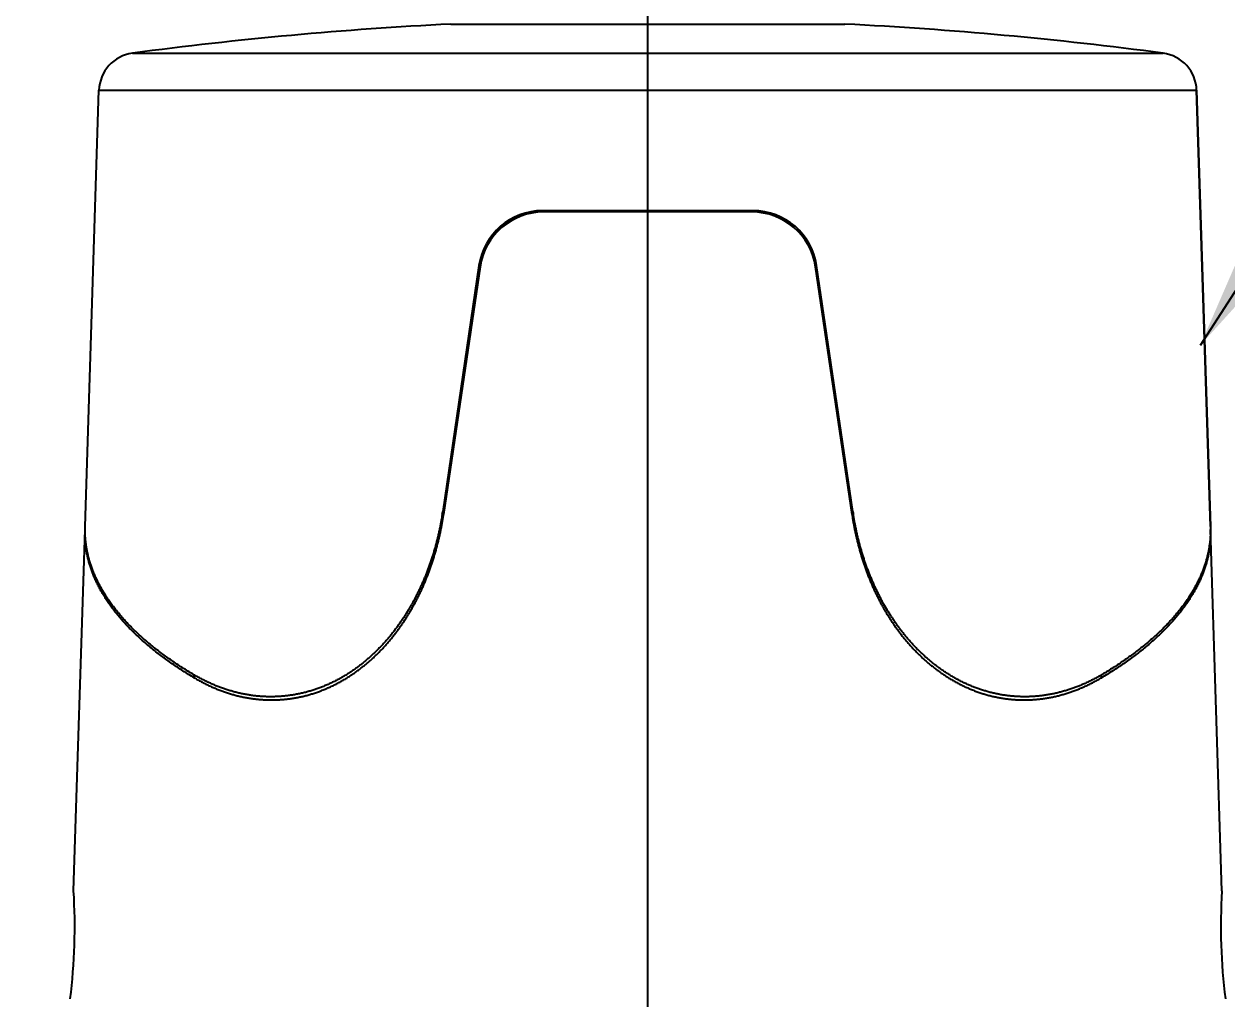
# Model space of a CAD drawing. Header units: millimetres. Extents: x 0 to 3800, y -67 to 2530.
# Drawn here: x 3358.3 to 3454.4, y 1006.8 to 1084.6 of the extents above; entities that cross this region are included whole.
import ezdxf
from ezdxf.lldxf.tags import DXFTag

# ---------------------------------------------------------------- set-up
doc = ezdxf.new("R2010")
doc.units = ezdxf.units.MM
for name, color, linetype in [('내부선 및 부속', 4, 'Continuous'), ('중심선', 1, 'DASHED'), ('치수선', 7, 'Continuous')]:
    doc.layers.add(name, color=color, linetype=linetype)
doc.styles.add('____', font='')
doc.styles.get('____').set_extended_font_data('굴림')
tags = doc.linetypes.add('DASHED', pattern=[25.72, 12.86, -12.86]).pattern_tags.tags
tags[6:7] = [DXFTag(74, 4), DXFTag(75, 0), DXFTag(340, '0'), DXFTag(46, 0.0), DXFTag(50, 0.0), DXFTag(44, 0.0), DXFTag(45, 0.0)]
tags[4:5] = [DXFTag(74, 4), DXFTag(75, 0), DXFTag(340, '0'), DXFTag(46, 0.0), DXFTag(50, 0.0), DXFTag(44, 0.0), DXFTag(45, 0.0)]
doc.dimstyles.new('MSADIM', dxfattribs={"dimtxt": 33, "dimasz": 17, "dimexe": 10, "dimexo": 7.5, "dimgap": 10, "dimtad": 0, "dimtih": 1, "dimtoh": 1, "dimdec": 0, "dimzin": 1, "dimdsep": 46, "dimtxsty": '____', "dimcen": 11.25, "dimadec": 0, "dimazin": 0, "dimtfac": 1, "dimtdec": 0, "dimtix": 1, "dimtmove": 0, "dimatfit": 3, "dimfxl": 1, "dimtolj": 1, "dimtzin": 1, "dimarcsym": 0})

# ---------------------------------------------------------------- blocks, each defined once
blk = doc.blocks.new('*D27')
at = {"layer": '치수선', "color": 0, "linetype": 'Continuous', "lineweight": -2, "transparency": 16777216}
for p, q in [((3288.126, 1014.999), (3288.126, 1154.925)), ((3408.126, 1112.521), (3408.126, 1154.925)), ((3305.126, 1144.925), (3313.382, 1144.925)), ((3391.126, 1144.925), (3385.246, 1144.925))]:
    blk.add_line(p, q, dxfattribs=at)
at = {"layer": '치수선', "color": 0, "linetype": 'Continuous', "transparency": 16777216}
for points in [[(3305.126, 1147.759), (3305.126, 1142.092), (3288.126, 1144.925)], [(3391.126, 1147.759), (3391.126, 1142.092), (3408.126, 1144.925)]]:
    blk.add_solid(points, dxfattribs=at)
at = {"layer": '치수선', "color": 0, "linetype": 'Continuous', "transparency": 16777216, "insert": (3349.314, 1144.925), "char_height": 25, "attachment_point": 5, "style": '____'}
blk.add_mtext('\\A1;120', dxfattribs=at)

msp = doc.modelspace()

# ---------------------------------------------------------------- linework, layer by layer
at = {"layer": '내부선 및 부속', "linetype": 'Continuous'}
for p, q in [((3392.41, 1084.625), (3423.843, 1084.625)), ((3366.99, 1082.297), (3449.262, 1082.297)), ((3363.216, 1044.502), (3364.318, 1079.342)), ((3364.318, 1079.342), (3451.934, 1079.342)), ((3451.934, 1079.342), (3453.037, 1044.502)), ((3453.037, 1044.502), (3451.934, 1079.342)), ((3416.526, 1069.727), (3399.726, 1069.727)), ((3416.438, 1069.624), (3399.815, 1069.624)), ((3394.648, 1065.343), (3391.756, 1045.72)), ((3394.737, 1065.24), (3391.824, 1045.481)), ((3424.428, 1045.481), (3421.516, 1065.24)), ((3424.496, 1045.72), (3421.604, 1065.343)), ((3362.295, 1015.421), (3363.208, 1044.278)), ((3453.957, 1015.421), (3453.044, 1044.278)), ((3371.924, 1032.436), (3371.956, 1032.657)), ((3444.296, 1032.655), (3444.329, 1032.436))]:
    msp.add_line(p, q, dxfattribs=at)
at = {"layer": '내부선 및 부속', "linetype": 'Continuous', "flags": 128}
for points in [[(3394.506, 1063.674), (3394.504, 1063.659), (3394.501, 1063.644), (3394.499, 1063.628), (3394.497, 1063.613), (3394.495, 1063.597), (3394.492, 1063.582), (3394.49, 1063.567), (3394.488, 1063.551), (3394.485, 1063.536), (3394.483, 1063.521), (3394.48, 1063.505), (3394.478, 1063.49), (3394.476, 1063.474), (3394.473, 1063.459), (3394.471, 1063.444), (3394.468, 1063.428), (3394.466, 1063.413), (3394.464, 1063.397), (3394.461, 1063.382), (3394.459, 1063.366), (3394.456, 1063.351), (3394.454, 1063.336), (3394.451, 1063.32), (3394.449, 1063.305), (3394.446, 1063.289), (3394.444, 1063.274), (3394.441, 1063.258), (3394.439, 1063.243), (3394.436, 1063.227), (3394.433, 1063.212), (3394.431, 1063.197), (3394.428, 1063.181), (3394.426, 1063.166), (3394.423, 1063.15), (3394.42, 1063.135), (3394.418, 1063.119), (3394.415, 1063.104), (3394.412, 1063.088), (3394.41, 1063.073), (3394.407, 1063.057), (3394.404, 1063.042), (3394.402, 1063.026), (3394.399, 1063.011), (3394.396, 1062.995), (3394.393, 1062.98), (3394.391, 1062.964), (3394.388, 1062.949), (3394.385, 1062.933), (3394.382, 1062.918), (3394.38, 1062.902), (3394.377, 1062.887), (3394.374, 1062.871), (3394.371, 1062.856), (3394.368, 1062.84), (3394.366, 1062.825), (3394.363, 1062.809), (3394.36, 1062.794), (3394.357, 1062.778), (3394.354, 1062.763), (3394.351, 1062.747), (3394.348, 1062.732), (3394.345, 1062.716), (3394.342, 1062.701), (3394.339, 1062.685), (3394.337, 1062.67), (3394.334, 1062.654), (3394.331, 1062.639), (3394.328, 1062.623), (3394.325, 1062.607), (3394.322, 1062.592), (3394.319, 1062.576), (3394.316, 1062.561), (3394.313, 1062.545), (3394.31, 1062.53), (3394.306, 1062.514), (3394.303, 1062.499), (3394.3, 1062.483), (3394.297, 1062.467), (3394.294, 1062.452), (3394.291, 1062.436), (3394.288, 1062.421), (3394.285, 1062.405), (3394.282, 1062.39), (3394.278, 1062.374), (3394.275, 1062.358), (3394.272, 1062.343), (3394.269, 1062.327), (3394.266, 1062.312), (3394.262, 1062.296), (3394.259, 1062.281), (3394.256, 1062.265), (3394.253, 1062.249), (3394.25, 1062.234), (3394.246, 1062.218), (3394.243, 1062.203)], [(3422.009, 1062.203), (3422.006, 1062.218), (3422.003, 1062.234), (3421.999, 1062.249), (3421.996, 1062.265), (3421.993, 1062.281), (3421.99, 1062.296), (3421.987, 1062.312), (3421.983, 1062.327), (3421.98, 1062.343), (3421.977, 1062.358), (3421.974, 1062.374), (3421.971, 1062.39), (3421.968, 1062.405), (3421.964, 1062.421), (3421.961, 1062.436), (3421.958, 1062.452), (3421.955, 1062.467), (3421.952, 1062.483), (3421.949, 1062.499), (3421.946, 1062.514), (3421.943, 1062.53), (3421.94, 1062.545), (3421.937, 1062.561), (3421.934, 1062.576), (3421.931, 1062.592), (3421.928, 1062.607), (3421.925, 1062.623), (3421.922, 1062.639), (3421.919, 1062.654), (3421.916, 1062.67), (3421.913, 1062.685), (3421.91, 1062.701), (3421.907, 1062.716), (3421.904, 1062.732), (3421.901, 1062.747), (3421.898, 1062.763), (3421.895, 1062.778), (3421.892, 1062.794), (3421.89, 1062.809), (3421.887, 1062.825), (3421.884, 1062.84), (3421.881, 1062.856), (3421.878, 1062.871), (3421.875, 1062.887), (3421.873, 1062.902), (3421.87, 1062.918), (3421.867, 1062.933), (3421.864, 1062.949), (3421.862, 1062.964), (3421.859, 1062.98), (3421.856, 1062.995), (3421.853, 1063.011), (3421.851, 1063.026), (3421.848, 1063.042), (3421.845, 1063.057), (3421.843, 1063.073), (3421.84, 1063.088), (3421.837, 1063.104), (3421.835, 1063.119), (3421.832, 1063.135), (3421.829, 1063.15), (3421.827, 1063.166), (3421.824, 1063.181), (3421.821, 1063.197), (3421.819, 1063.212), (3421.816, 1063.227), (3421.814, 1063.243), (3421.811, 1063.258), (3421.809, 1063.274), (3421.806, 1063.289), (3421.804, 1063.305), (3421.801, 1063.32), (3421.799, 1063.336), (3421.796, 1063.351), (3421.794, 1063.366), (3421.791, 1063.382), (3421.789, 1063.397), (3421.786, 1063.413), (3421.784, 1063.428), (3421.781, 1063.444), (3421.779, 1063.459), (3421.777, 1063.474), (3421.774, 1063.49), (3421.772, 1063.505), (3421.769, 1063.521), (3421.767, 1063.536), (3421.765, 1063.551), (3421.762, 1063.567), (3421.76, 1063.582), (3421.758, 1063.597), (3421.755, 1063.613), (3421.753, 1063.628), (3421.751, 1063.644), (3421.749, 1063.659), (3421.746, 1063.674)], [(3371.924, 1032.435), (3371.993, 1032.394), (3372.063, 1032.353), (3372.134, 1032.313), (3372.204, 1032.273), (3372.275, 1032.234), (3372.346, 1032.195), (3372.417, 1032.156), (3372.489, 1032.118), (3372.56, 1032.08), (3372.632, 1032.043), (3372.704, 1032.006), (3372.777, 1031.969), (3372.849, 1031.933), (3372.922, 1031.897), (3372.995, 1031.862), (3373.069, 1031.827), (3373.142, 1031.793), (3373.216, 1031.759), (3373.29, 1031.726), (3373.364, 1031.693), (3373.438, 1031.66), (3373.513, 1031.628), (3373.588, 1031.597), (3373.663, 1031.566), (3373.738, 1031.535), (3373.813, 1031.505), (3373.889, 1031.475), (3373.964, 1031.446), (3374.04, 1031.417), (3374.116, 1031.389), (3374.193, 1031.361), (3374.269, 1031.334), (3374.346, 1031.308), (3374.423, 1031.281), (3374.5, 1031.256), (3374.577, 1031.231), (3374.654, 1031.206), (3374.732, 1031.182), (3374.809, 1031.158), (3374.887, 1031.135), (3374.965, 1031.113), (3375.043, 1031.091), (3375.122, 1031.069), (3375.2, 1031.048), (3375.279, 1031.028), (3375.357, 1031.008), (3375.436, 1030.989), (3375.515, 1030.97), (3375.594, 1030.952), (3375.673, 1030.934), (3375.753, 1030.917), (3375.832, 1030.9), (3375.912, 1030.884), (3375.991, 1030.869), (3376.071, 1030.854), (3376.151, 1030.839), (3376.231, 1030.825), (3376.311, 1030.812), (3376.391, 1030.8), (3376.472, 1030.787), (3376.552, 1030.776), (3376.632, 1030.765), (3376.713, 1030.755), (3376.793, 1030.745), (3376.874, 1030.736), (3376.955, 1030.727), (3377.036, 1030.719), (3377.116, 1030.712), (3377.197, 1030.705), (3377.278, 1030.699), (3377.359, 1030.693), (3377.44, 1030.688), (3377.521, 1030.683), (3377.602, 1030.68), (3377.684, 1030.676), (3377.765, 1030.674), (3377.846, 1030.672), (3377.927, 1030.67), (3378.008, 1030.669), (3378.09, 1030.669), (3378.171, 1030.669), (3378.252, 1030.67), (3378.333, 1030.672), (3378.414, 1030.674), (3378.496, 1030.677), (3378.577, 1030.68), (3378.658, 1030.684), (3378.739, 1030.689), (3378.82, 1030.694), (3378.901, 1030.699), (3378.982, 1030.706), (3379.063, 1030.713), (3379.144, 1030.72), (3379.225, 1030.728), (3379.306, 1030.737), (3379.386, 1030.746), (3379.467, 1030.756), (3379.548, 1030.766), (3379.628, 1030.777), (3379.709, 1030.789), (3379.709, 1030.789), (3379.789, 1030.801), (3379.869, 1030.814), (3379.949, 1030.828), (3380.029, 1030.842), (3380.109, 1030.856), (3380.189, 1030.871), (3380.269, 1030.887), (3380.348, 1030.903), (3380.428, 1030.92), (3380.507, 1030.938), (3380.586, 1030.956), (3380.665, 1030.975), (3380.744, 1030.994), (3380.823, 1031.014), (3380.901, 1031.034), (3380.98, 1031.056), (3381.058, 1031.077), (3381.136, 1031.099), (3381.214, 1031.122), (3381.292, 1031.145), (3381.37, 1031.169), (3381.447, 1031.194), (3381.525, 1031.219), (3381.602, 1031.244), (3381.679, 1031.27), (3381.755, 1031.297), (3381.832, 1031.324), (3381.908, 1031.352), (3381.985, 1031.38), (3382.061, 1031.408), (3382.136, 1031.438), (3382.212, 1031.468), (3382.288, 1031.498), (3382.363, 1031.529), (3382.438, 1031.56), (3382.512, 1031.592), (3382.587, 1031.624), (3382.661, 1031.657), (3382.735, 1031.691), (3382.809, 1031.724), (3382.883, 1031.759), (3382.956, 1031.794), (3383.03, 1031.829), (3383.103, 1031.865), (3383.175, 1031.901), (3383.248, 1031.938), (3383.32, 1031.975), (3383.392, 1032.013), (3383.464, 1032.051), (3383.535, 1032.09), (3383.606, 1032.129), (3383.677, 1032.169), (3383.748, 1032.209), (3383.818, 1032.25), (3383.888, 1032.291), (3383.958, 1032.332), (3384.028, 1032.374), (3384.097, 1032.416), (3384.166, 1032.459), (3384.235, 1032.503), (3384.303, 1032.546), (3384.371, 1032.59), (3384.439, 1032.635), (3384.507, 1032.68), (3384.574, 1032.725), (3384.641, 1032.771), (3384.708, 1032.817), (3384.774, 1032.864), (3384.84, 1032.911), (3384.906, 1032.958), (3384.972, 1033.006), (3385.037, 1033.055), (3385.102, 1033.103), (3385.167, 1033.152), (3385.231, 1033.202), (3385.296, 1033.251), (3385.359, 1033.302), (3385.423, 1033.352), (3385.486, 1033.403), (3385.549, 1033.454), (3385.612, 1033.506), (3385.674, 1033.558), (3385.736, 1033.61), (3385.798, 1033.663), (3385.86, 1033.716), (3385.921, 1033.77), (3385.982, 1033.824), (3386.042, 1033.878), (3386.102, 1033.932), (3386.162, 1033.987), (3386.222, 1034.042), (3386.281, 1034.098), (3386.34, 1034.153), (3386.399, 1034.209), (3386.458, 1034.266), (3386.516, 1034.323), (3386.573, 1034.38), (3386.631, 1034.437), (3386.688, 1034.495), (3386.745, 1034.553), (3386.745, 1034.553), (3386.801, 1034.611), (3386.858, 1034.67), (3386.914, 1034.728), (3386.969, 1034.788), (3387.024, 1034.847), (3387.079, 1034.907), (3387.134, 1034.967), (3387.188, 1035.027), (3387.242, 1035.088), (3387.296, 1035.148), (3387.349, 1035.21), (3387.402, 1035.271), (3387.455, 1035.333), (3387.508, 1035.395), (3387.56, 1035.457), (3387.612, 1035.519), (3387.663, 1035.582), (3387.714, 1035.645), (3387.765, 1035.708), (3387.816, 1035.772), (3387.866, 1035.835), (3387.916, 1035.899), (3387.965, 1035.963), (3388.015, 1036.028), (3388.064, 1036.093), (3388.112, 1036.158), (3388.161, 1036.223), (3388.209, 1036.288), (3388.256, 1036.354), (3388.304, 1036.42), (3388.351, 1036.486), (3388.398, 1036.552), (3388.444, 1036.618), (3388.49, 1036.685), (3388.536, 1036.752), (3388.582, 1036.819), (3388.627, 1036.887), (3388.672, 1036.954), (3388.717, 1037.022), (3388.761, 1037.09), (3388.805, 1037.158), (3388.849, 1037.227), (3388.892, 1037.295), (3388.935, 1037.364), (3388.978, 1037.433), (3389.02, 1037.502), (3389.062, 1037.571), (3389.104, 1037.641), (3389.146, 1037.711), (3389.187, 1037.78), (3389.228, 1037.851), (3389.268, 1037.921), (3389.309, 1037.991), (3389.349, 1038.062), (3389.388, 1038.132), (3389.428, 1038.203), (3389.467, 1038.274), (3389.505, 1038.346), (3389.544, 1038.417), (3389.582, 1038.489), (3389.62, 1038.56), (3389.657, 1038.632), (3389.695, 1038.704), (3389.731, 1038.776), (3389.768, 1038.849), (3389.804, 1038.921), (3389.84, 1038.994), (3389.876, 1039.067), (3389.912, 1039.14), (3389.947, 1039.213), (3389.981, 1039.286), (3390.016, 1039.359), (3390.05, 1039.433), (3390.084, 1039.507), (3390.118, 1039.58), (3390.151, 1039.654), (3390.184, 1039.728), (3390.217, 1039.802), (3390.249, 1039.877), (3390.281, 1039.951), (3390.313, 1040.026), (3390.345, 1040.101), (3390.376, 1040.175), (3390.407, 1040.25), (3390.437, 1040.326), (3390.468, 1040.401), (3390.498, 1040.476), (3390.527, 1040.552), (3390.557, 1040.627), (3390.586, 1040.703), (3390.615, 1040.779), (3390.644, 1040.854), (3390.672, 1040.93), (3390.7, 1041.007), (3390.728, 1041.083), (3390.755, 1041.159), (3390.782, 1041.236), (3390.809, 1041.312), (3390.835, 1041.389), (3390.862, 1041.466), (3390.862, 1041.466), (3390.888, 1041.542), (3390.913, 1041.619), (3390.939, 1041.696), (3390.964, 1041.773), (3390.989, 1041.851), (3391.013, 1041.928), (3391.037, 1042.005), (3391.061, 1042.083), (3391.085, 1042.16), (3391.108, 1042.238), (3391.131, 1042.316), (3391.154, 1042.394), (3391.177, 1042.472), (3391.199, 1042.55), (3391.221, 1042.628), (3391.243, 1042.706), (3391.264, 1042.784), (3391.285, 1042.862), (3391.306, 1042.941), (3391.326, 1043.019), (3391.347, 1043.098), (3391.367, 1043.176), (3391.386, 1043.255), (3391.406, 1043.334), (3391.425, 1043.413), (3391.444, 1043.491), (3391.462, 1043.57), (3391.48, 1043.649), (3391.498, 1043.728), (3391.516, 1043.807), (3391.534, 1043.887), (3391.551, 1043.966), (3391.568, 1044.045), (3391.584, 1044.124), (3391.601, 1044.204), (3391.617, 1044.283), (3391.632, 1044.363), (3391.648, 1044.442), (3391.663, 1044.522), (3391.678, 1044.602), (3391.693, 1044.681), (3391.707, 1044.761), (3391.721, 1044.841), (3391.735, 1044.921), (3391.749, 1045), (3391.762, 1045.08), (3391.775, 1045.16), (3391.788, 1045.24), (3391.8, 1045.32), (3391.813, 1045.4), (3391.824, 1045.48), (3391.824, 1045.48)], [(3391.723, 1045.504), (3391.711, 1045.425), (3391.698, 1045.346), (3391.685, 1045.267), (3391.672, 1045.189), (3391.658, 1045.11), (3391.644, 1045.031), (3391.63, 1044.953), (3391.616, 1044.874), (3391.601, 1044.796), (3391.586, 1044.717), (3391.571, 1044.639), (3391.556, 1044.56), (3391.54, 1044.482), (3391.524, 1044.403), (3391.508, 1044.325), (3391.491, 1044.247), (3391.474, 1044.169), (3391.457, 1044.091), (3391.44, 1044.013), (3391.422, 1043.935), (3391.405, 1043.857), (3391.386, 1043.779), (3391.368, 1043.701), (3391.349, 1043.623), (3391.33, 1043.546), (3391.311, 1043.468), (3391.292, 1043.391), (3391.272, 1043.313), (3391.252, 1043.236), (3391.232, 1043.158), (3391.211, 1043.081), (3391.19, 1043.004), (3391.169, 1042.927), (3391.147, 1042.85), (3391.126, 1042.773), (3391.104, 1042.696), (3391.082, 1042.619), (3391.059, 1042.542), (3391.036, 1042.466), (3391.013, 1042.389), (3390.99, 1042.313), (3390.966, 1042.236), (3390.942, 1042.16), (3390.918, 1042.084), (3390.893, 1042.007), (3390.869, 1041.931), (3390.844, 1041.855), (3390.818, 1041.78), (3390.793, 1041.704), (3390.767, 1041.628), (3390.741, 1041.553), (3390.714, 1041.477), (3390.687, 1041.402), (3390.66, 1041.326), (3390.633, 1041.251), (3390.605, 1041.176), (3390.578, 1041.101), (3390.549, 1041.026), (3390.521, 1040.951), (3390.492, 1040.877), (3390.463, 1040.802), (3390.434, 1040.728), (3390.404, 1040.654), (3390.374, 1040.579), (3390.344, 1040.505), (3390.314, 1040.431), (3390.283, 1040.357), (3390.252, 1040.284), (3390.221, 1040.21), (3390.189, 1040.137), (3390.157, 1040.063), (3390.125, 1039.99), (3390.093, 1039.917), (3390.06, 1039.844), (3390.027, 1039.771), (3389.993, 1039.699), (3389.96, 1039.626), (3389.926, 1039.554), (3389.892, 1039.481), (3389.857, 1039.409), (3389.822, 1039.337), (3389.787, 1039.265), (3389.752, 1039.194), (3389.716, 1039.122), (3389.68, 1039.051), (3389.644, 1038.979), (3389.607, 1038.908), (3389.57, 1038.837), (3389.533, 1038.767), (3389.496, 1038.696), (3389.458, 1038.625), (3389.42, 1038.555), (3389.382, 1038.485), (3389.343, 1038.415), (3389.304, 1038.345), (3389.265, 1038.275), (3389.225, 1038.206), (3389.185, 1038.137), (3389.145, 1038.067), (3389.105, 1037.998), (3389.105, 1037.998), (3389.064, 1037.93), (3389.023, 1037.861), (3388.982, 1037.792), (3388.94, 1037.724), (3388.898, 1037.656), (3388.856, 1037.588), (3388.813, 1037.52), (3388.77, 1037.453), (3388.727, 1037.385), (3388.684, 1037.318), (3388.64, 1037.251), (3388.596, 1037.184), (3388.552, 1037.118), (3388.507, 1037.051), (3388.462, 1036.985), (3388.417, 1036.919), (3388.371, 1036.853), (3388.325, 1036.788), (3388.279, 1036.722), (3388.233, 1036.657), (3388.186, 1036.592), (3388.139, 1036.528), (3388.091, 1036.463), (3388.044, 1036.399), (3387.996, 1036.335), (3387.947, 1036.271), (3387.899, 1036.208), (3387.85, 1036.144), (3387.8, 1036.081), (3387.751, 1036.018), (3387.701, 1035.956), (3387.651, 1035.893), (3387.6, 1035.831), (3387.55, 1035.769), (3387.499, 1035.708), (3387.447, 1035.646), (3387.396, 1035.585), (3387.344, 1035.525), (3387.291, 1035.464), (3387.239, 1035.404), (3387.186, 1035.344), (3387.133, 1035.284), (3387.079, 1035.224), (3387.025, 1035.165), (3386.971, 1035.106), (3386.917, 1035.048), (3386.862, 1034.989), (3386.807, 1034.931), (3386.752, 1034.873), (3386.696, 1034.816), (3386.64, 1034.758), (3386.584, 1034.701), (3386.527, 1034.645), (3386.47, 1034.588), (3386.413, 1034.532), (3386.356, 1034.477), (3386.298, 1034.421), (3386.24, 1034.366), (3386.181, 1034.311), (3386.123, 1034.257), (3386.063, 1034.203), (3386.004, 1034.149), (3385.945, 1034.095), (3385.885, 1034.042), (3385.824, 1033.989), (3385.764, 1033.937), (3385.703, 1033.884), (3385.642, 1033.833), (3385.581, 1033.781), (3385.519, 1033.73), (3385.457, 1033.679), (3385.395, 1033.629), (3385.332, 1033.579), (3385.27, 1033.529), (3385.206, 1033.48), (3385.143, 1033.431), (3385.079, 1033.382), (3385.015, 1033.334), (3384.951, 1033.286), (3384.887, 1033.239), (3384.822, 1033.192), (3384.757, 1033.145), (3384.691, 1033.099), (3384.626, 1033.053), (3384.56, 1033.008), (3384.494, 1032.963), (3384.427, 1032.918), (3384.36, 1032.874), (3384.293, 1032.83), (3384.226, 1032.786), (3384.159, 1032.743), (3384.091, 1032.701), (3384.023, 1032.659), (3383.954, 1032.617), (3383.886, 1032.576), (3383.817, 1032.535), (3383.748, 1032.495), (3383.678, 1032.455), (3383.608, 1032.415), (3383.539, 1032.376), (3383.539, 1032.376), (3383.468, 1032.338), (3383.398, 1032.299), (3383.327, 1032.262), (3383.256, 1032.224), (3383.185, 1032.188), (3383.113, 1032.151), (3383.042, 1032.116), (3382.97, 1032.08), (3382.898, 1032.045), (3382.825, 1032.011), (3382.753, 1031.977), (3382.68, 1031.944), (3382.607, 1031.911), (3382.533, 1031.878), (3382.46, 1031.846), (3382.386, 1031.815), (3382.312, 1031.784), (3382.238, 1031.753), (3382.164, 1031.723), (3382.089, 1031.694), (3382.015, 1031.665), (3381.94, 1031.637), (3381.865, 1031.609), (3381.789, 1031.581), (3381.714, 1031.555), (3381.638, 1031.528), (3381.562, 1031.502), (3381.486, 1031.477), (3381.41, 1031.452), (3381.334, 1031.428), (3381.257, 1031.405), (3381.18, 1031.381), (3381.104, 1031.359), (3381.027, 1031.337), (3380.949, 1031.315), (3380.872, 1031.294), (3380.795, 1031.274), (3380.717, 1031.254), (3380.639, 1031.235), (3380.561, 1031.216), (3380.483, 1031.198), (3380.405, 1031.181), (3380.327, 1031.164), (3380.248, 1031.147), (3380.17, 1031.132), (3380.091, 1031.116), (3380.012, 1031.102), (3379.934, 1031.088), (3379.855, 1031.074), (3379.776, 1031.061), (3379.696, 1031.049), (3379.617, 1031.037), (3379.538, 1031.026), (3379.458, 1031.015), (3379.379, 1031.005), (3379.299, 1030.996), (3379.22, 1030.987), (3379.14, 1030.979), (3379.06, 1030.971), (3378.98, 1030.964), (3378.901, 1030.957), (3378.821, 1030.951), (3378.741, 1030.946), (3378.661, 1030.941), (3378.581, 1030.937), (3378.501, 1030.933), (3378.421, 1030.93), (3378.341, 1030.927), (3378.26, 1030.926), (3378.18, 1030.924), (3378.1, 1030.923), (3378.02, 1030.923), (3377.94, 1030.924), (3377.86, 1030.925), (3377.78, 1030.926), (3377.7, 1030.928), (3377.62, 1030.931), (3377.54, 1030.934), (3377.46, 1030.938), (3377.38, 1030.943), (3377.3, 1030.948), (3377.22, 1030.953), (3377.14, 1030.96), (3377.061, 1030.966), (3376.981, 1030.974), (3376.901, 1030.982), (3376.822, 1030.99), (3376.742, 1031), (3376.663, 1031.009), (3376.583, 1031.019), (3376.504, 1031.03), (3376.425, 1031.042), (3376.346, 1031.054), (3376.267, 1031.066), (3376.188, 1031.079), (3376.109, 1031.093), (3376.03, 1031.107), (3375.951, 1031.121), (3375.873, 1031.137), (3375.794, 1031.152), (3375.794, 1031.152), (3375.716, 1031.169), (3375.638, 1031.186), (3375.56, 1031.203), (3375.481, 1031.221), (3375.404, 1031.239), (3375.326, 1031.258), (3375.248, 1031.278), (3375.171, 1031.298), (3375.093, 1031.319), (3375.016, 1031.34), (3374.939, 1031.361), (3374.862, 1031.383), (3374.785, 1031.406), (3374.709, 1031.429), (3374.632, 1031.453), (3374.556, 1031.477), (3374.48, 1031.502), (3374.404, 1031.527), (3374.328, 1031.552), (3374.252, 1031.579), (3374.177, 1031.605), (3374.101, 1031.632), (3374.026, 1031.66), (3373.951, 1031.688), (3373.877, 1031.717), (3373.802, 1031.746), (3373.728, 1031.775), (3373.653, 1031.805), (3373.579, 1031.836), (3373.506, 1031.867), (3373.432, 1031.898), (3373.359, 1031.93), (3373.285, 1031.962), (3373.212, 1031.995), (3373.14, 1032.028), (3373.067, 1032.062), (3372.995, 1032.096), (3372.923, 1032.13), (3372.851, 1032.165), (3372.779, 1032.201), (3372.707, 1032.236), (3372.636, 1032.273), (3372.565, 1032.309), (3372.494, 1032.346), (3372.424, 1032.384), (3372.353, 1032.422), (3372.283, 1032.46), (3372.213, 1032.499), (3372.143, 1032.538), (3372.074, 1032.577), (3372.005, 1032.617), (3372.005, 1032.617)], [(3424.428, 1045.48), (3424.44, 1045.4), (3424.452, 1045.32), (3424.464, 1045.24), (3424.477, 1045.16), (3424.49, 1045.08), (3424.504, 1045), (3424.517, 1044.921), (3424.531, 1044.841), (3424.545, 1044.761), (3424.559, 1044.681), (3424.574, 1044.602), (3424.589, 1044.522), (3424.604, 1044.442), (3424.62, 1044.363), (3424.636, 1044.283), (3424.652, 1044.204), (3424.668, 1044.124), (3424.685, 1044.045), (3424.701, 1043.966), (3424.719, 1043.887), (3424.736, 1043.807), (3424.754, 1043.728), (3424.772, 1043.649), (3424.79, 1043.57), (3424.809, 1043.491), (3424.828, 1043.413), (3424.847, 1043.334), (3424.866, 1043.255), (3424.886, 1043.176), (3424.906, 1043.098), (3424.926, 1043.019), (3424.946, 1042.941), (3424.967, 1042.862), (3424.988, 1042.784), (3425.01, 1042.706), (3425.031, 1042.628), (3425.053, 1042.55), (3425.076, 1042.472), (3425.098, 1042.394), (3425.121, 1042.316), (3425.144, 1042.238), (3425.167, 1042.16), (3425.191, 1042.083), (3425.215, 1042.005), (3425.239, 1041.928), (3425.264, 1041.851), (3425.289, 1041.773), (3425.314, 1041.696), (3425.339, 1041.619), (3425.365, 1041.542), (3425.391, 1041.466), (3425.417, 1041.389), (3425.443, 1041.312), (3425.47, 1041.236), (3425.497, 1041.159), (3425.525, 1041.083), (3425.552, 1041.007), (3425.58, 1040.93), (3425.609, 1040.854), (3425.637, 1040.779), (3425.666, 1040.703), (3425.695, 1040.627), (3425.725, 1040.552), (3425.755, 1040.476), (3425.785, 1040.401), (3425.815, 1040.326), (3425.846, 1040.25), (3425.876, 1040.175), (3425.908, 1040.101), (3425.939, 1040.026), (3425.971, 1039.951), (3426.003, 1039.877), (3426.036, 1039.803), (3426.068, 1039.728), (3426.101, 1039.654), (3426.135, 1039.58), (3426.168, 1039.507), (3426.202, 1039.433), (3426.236, 1039.359), (3426.271, 1039.286), (3426.306, 1039.213), (3426.341, 1039.14), (3426.376, 1039.067), (3426.412, 1038.994), (3426.448, 1038.921), (3426.484, 1038.849), (3426.521, 1038.776), (3426.558, 1038.704), (3426.595, 1038.632), (3426.632, 1038.56), (3426.67, 1038.489), (3426.708, 1038.417), (3426.747, 1038.346), (3426.786, 1038.274), (3426.825, 1038.203), (3426.864, 1038.132), (3426.904, 1038.062), (3426.944, 1037.991), (3426.984, 1037.921), (3427.025, 1037.851), (3427.025, 1037.851), (3427.065, 1037.78), (3427.107, 1037.711), (3427.148, 1037.641), (3427.19, 1037.571), (3427.232, 1037.502), (3427.275, 1037.433), (3427.317, 1037.364), (3427.36, 1037.295), (3427.404, 1037.227), (3427.447, 1037.158), (3427.491, 1037.09), (3427.536, 1037.022), (3427.58, 1036.954), (3427.625, 1036.887), (3427.671, 1036.819), (3427.716, 1036.752), (3427.762, 1036.685), (3427.808, 1036.618), (3427.855, 1036.552), (3427.901, 1036.486), (3427.948, 1036.42), (3427.996, 1036.354), (3428.044, 1036.288), (3428.092, 1036.223), (3428.14, 1036.158), (3428.189, 1036.093), (3428.238, 1036.028), (3428.287, 1035.963), (3428.337, 1035.899), (3428.386, 1035.835), (3428.437, 1035.772), (3428.487, 1035.708), (3428.538, 1035.645), (3428.589, 1035.582), (3428.641, 1035.519), (3428.693, 1035.457), (3428.745, 1035.395), (3428.797, 1035.333), (3428.85, 1035.271), (3428.903, 1035.21), (3428.956, 1035.148), (3429.01, 1035.088), (3429.064, 1035.027), (3429.118, 1034.967), (3429.173, 1034.907), (3429.228, 1034.847), (3429.283, 1034.788), (3429.339, 1034.728), (3429.395, 1034.67), (3429.451, 1034.611), (3429.507, 1034.553), (3429.564, 1034.495), (3429.621, 1034.437), (3429.679, 1034.38), (3429.737, 1034.323), (3429.795, 1034.266), (3429.853, 1034.209), (3429.912, 1034.153), (3429.971, 1034.098), (3430.03, 1034.042), (3430.09, 1033.987), (3430.15, 1033.932), (3430.21, 1033.878), (3430.271, 1033.824), (3430.332, 1033.77), (3430.393, 1033.716), (3430.454, 1033.663), (3430.516, 1033.61), (3430.578, 1033.558), (3430.64, 1033.506), (3430.703, 1033.454), (3430.766, 1033.403), (3430.829, 1033.352), (3430.893, 1033.302), (3430.957, 1033.251), (3431.021, 1033.202), (3431.085, 1033.152), (3431.15, 1033.103), (3431.215, 1033.055), (3431.28, 1033.006), (3431.346, 1032.958), (3431.412, 1032.911), (3431.478, 1032.864), (3431.545, 1032.817), (3431.611, 1032.771), (3431.678, 1032.725), (3431.746, 1032.68), (3431.813, 1032.635), (3431.881, 1032.59), (3431.949, 1032.546), (3432.018, 1032.503), (3432.087, 1032.459), (3432.156, 1032.417), (3432.225, 1032.374), (3432.294, 1032.332), (3432.364, 1032.291), (3432.434, 1032.25), (3432.505, 1032.209), (3432.575, 1032.169), (3432.646, 1032.129), (3432.646, 1032.129), (3432.717, 1032.09), (3432.789, 1032.051), (3432.86, 1032.013), (3432.932, 1031.975), (3433.005, 1031.938), (3433.077, 1031.901), (3433.15, 1031.865), (3433.223, 1031.829), (3433.296, 1031.794), (3433.369, 1031.759), (3433.443, 1031.724), (3433.517, 1031.691), (3433.591, 1031.657), (3433.665, 1031.624), (3433.74, 1031.592), (3433.815, 1031.56), (3433.89, 1031.529), (3433.965, 1031.498), (3434.04, 1031.468), (3434.116, 1031.438), (3434.192, 1031.408), (3434.268, 1031.38), (3434.344, 1031.352), (3434.42, 1031.324), (3434.497, 1031.297), (3434.574, 1031.27), (3434.651, 1031.244), (3434.728, 1031.219), (3434.805, 1031.194), (3434.882, 1031.169), (3434.96, 1031.145), (3435.038, 1031.122), (3435.116, 1031.099), (3435.194, 1031.077), (3435.272, 1031.056), (3435.351, 1031.034), (3435.429, 1031.014), (3435.508, 1030.994), (3435.587, 1030.975), (3435.666, 1030.956), (3435.745, 1030.938), (3435.825, 1030.92), (3435.904, 1030.903), (3435.984, 1030.887), (3436.063, 1030.871), (3436.143, 1030.856), (3436.223, 1030.842), (3436.303, 1030.828), (3436.383, 1030.814), (3436.463, 1030.801), (3436.544, 1030.789), (3436.624, 1030.777), (3436.705, 1030.766), (3436.785, 1030.756), (3436.866, 1030.746), (3436.947, 1030.737), (3437.027, 1030.728), (3437.108, 1030.72), (3437.189, 1030.713), (3437.27, 1030.706), (3437.351, 1030.699), (3437.432, 1030.694), (3437.513, 1030.689), (3437.594, 1030.684), (3437.675, 1030.68), (3437.757, 1030.677), (3437.838, 1030.674), (3437.919, 1030.672), (3438, 1030.67), (3438.082, 1030.669), (3438.163, 1030.669), (3438.244, 1030.669), (3438.325, 1030.67), (3438.406, 1030.672), (3438.488, 1030.674), (3438.569, 1030.676), (3438.65, 1030.68), (3438.731, 1030.683), (3438.812, 1030.688), (3438.893, 1030.693), (3438.974, 1030.699), (3439.055, 1030.705), (3439.136, 1030.712), (3439.217, 1030.719), (3439.297, 1030.727), (3439.378, 1030.736), (3439.459, 1030.745), (3439.539, 1030.755), (3439.62, 1030.765), (3439.7, 1030.776), (3439.781, 1030.788), (3439.861, 1030.8), (3439.941, 1030.812), (3440.021, 1030.826), (3440.101, 1030.839), (3440.181, 1030.854), (3440.261, 1030.869), (3440.34, 1030.884), (3440.42, 1030.9), (3440.499, 1030.917), (3440.499, 1030.917), (3440.579, 1030.934), (3440.658, 1030.952), (3440.737, 1030.97), (3440.816, 1030.989), (3440.895, 1031.008), (3440.974, 1031.028), (3441.052, 1031.048), (3441.131, 1031.069), (3441.209, 1031.091), (3441.287, 1031.113), (3441.365, 1031.135), (3441.443, 1031.158), (3441.521, 1031.182), (3441.598, 1031.206), (3441.675, 1031.231), (3441.753, 1031.256), (3441.83, 1031.281), (3441.906, 1031.308), (3441.983, 1031.334), (3442.06, 1031.362), (3442.136, 1031.389), (3442.212, 1031.417), (3442.288, 1031.446), (3442.364, 1031.475), (3442.439, 1031.505), (3442.514, 1031.535), (3442.59, 1031.566), (3442.665, 1031.597), (3442.739, 1031.628), (3442.814, 1031.66), (3442.888, 1031.693), (3442.962, 1031.726), (3443.036, 1031.759), (3443.11, 1031.793), (3443.183, 1031.827), (3443.257, 1031.862), (3443.33, 1031.897), (3443.403, 1031.933), (3443.475, 1031.969), (3443.548, 1032.006), (3443.62, 1032.043), (3443.692, 1032.08), (3443.764, 1032.118), (3443.835, 1032.156), (3443.906, 1032.195), (3443.977, 1032.234), (3444.048, 1032.273), (3444.119, 1032.313), (3444.189, 1032.353), (3444.259, 1032.394), (3444.329, 1032.435), (3444.329, 1032.435)], [(3444.243, 1032.614), (3444.174, 1032.574), (3444.104, 1032.535), (3444.034, 1032.496), (3443.965, 1032.457), (3443.894, 1032.419), (3443.824, 1032.381), (3443.753, 1032.344), (3443.683, 1032.307), (3443.612, 1032.27), (3443.54, 1032.234), (3443.469, 1032.198), (3443.397, 1032.163), (3443.325, 1032.128), (3443.253, 1032.094), (3443.181, 1032.06), (3443.108, 1032.026), (3443.035, 1031.993), (3442.962, 1031.96), (3442.889, 1031.928), (3442.816, 1031.896), (3442.742, 1031.865), (3442.668, 1031.834), (3442.594, 1031.804), (3442.52, 1031.774), (3442.446, 1031.744), (3442.371, 1031.715), (3442.296, 1031.686), (3442.222, 1031.658), (3442.146, 1031.631), (3442.071, 1031.604), (3441.996, 1031.577), (3441.92, 1031.551), (3441.844, 1031.525), (3441.768, 1031.5), (3441.692, 1031.476), (3441.616, 1031.451), (3441.539, 1031.428), (3441.463, 1031.405), (3441.386, 1031.382), (3441.309, 1031.36), (3441.232, 1031.338), (3441.155, 1031.317), (3441.077, 1031.297), (3441, 1031.277), (3440.922, 1031.257), (3440.845, 1031.238), (3440.767, 1031.22), (3440.689, 1031.202), (3440.611, 1031.185), (3440.532, 1031.168), (3440.454, 1031.152), (3440.375, 1031.136), (3440.297, 1031.121), (3440.218, 1031.106), (3440.139, 1031.092), (3440.061, 1031.078), (3439.982, 1031.065), (3439.903, 1031.053), (3439.824, 1031.041), (3439.744, 1031.03), (3439.665, 1031.019), (3439.586, 1031.009), (3439.506, 1030.999), (3439.427, 1030.99), (3439.347, 1030.981), (3439.268, 1030.973), (3439.188, 1030.966), (3439.108, 1030.959), (3439.028, 1030.953), (3438.949, 1030.948), (3438.869, 1030.942), (3438.789, 1030.938), (3438.709, 1030.934), (3438.629, 1030.931), (3438.549, 1030.928), (3438.469, 1030.926), (3438.389, 1030.924), (3438.309, 1030.924), (3438.229, 1030.923), (3438.148, 1030.923), (3438.068, 1030.924), (3437.988, 1030.926), (3437.908, 1030.928), (3437.828, 1030.93), (3437.748, 1030.933), (3437.668, 1030.937), (3437.588, 1030.941), (3437.508, 1030.946), (3437.428, 1030.951), (3437.348, 1030.957), (3437.269, 1030.964), (3437.189, 1030.971), (3437.109, 1030.979), (3437.029, 1030.987), (3436.95, 1030.996), (3436.87, 1031.006), (3436.791, 1031.016), (3436.711, 1031.026), (3436.632, 1031.038), (3436.553, 1031.049), (3436.553, 1031.049), (3436.474, 1031.062), (3436.395, 1031.075), (3436.316, 1031.088), (3436.237, 1031.102), (3436.158, 1031.117), (3436.08, 1031.132), (3436.001, 1031.148), (3435.923, 1031.164), (3435.844, 1031.181), (3435.766, 1031.199), (3435.688, 1031.217), (3435.61, 1031.236), (3435.533, 1031.255), (3435.455, 1031.275), (3435.378, 1031.295), (3435.3, 1031.316), (3435.223, 1031.338), (3435.146, 1031.36), (3435.069, 1031.382), (3434.993, 1031.405), (3434.916, 1031.429), (3434.84, 1031.453), (3434.764, 1031.478), (3434.688, 1031.503), (3434.612, 1031.529), (3434.536, 1031.555), (3434.461, 1031.582), (3434.385, 1031.61), (3434.31, 1031.638), (3434.235, 1031.666), (3434.161, 1031.695), (3434.086, 1031.724), (3434.012, 1031.754), (3433.938, 1031.785), (3433.864, 1031.816), (3433.79, 1031.847), (3433.717, 1031.879), (3433.644, 1031.912), (3433.57, 1031.945), (3433.498, 1031.978), (3433.425, 1032.012), (3433.353, 1032.046), (3433.281, 1032.081), (3433.209, 1032.116), (3433.137, 1032.152), (3433.066, 1032.189), (3432.994, 1032.225), (3432.923, 1032.263), (3432.853, 1032.3), (3432.782, 1032.338), (3432.712, 1032.377), (3432.642, 1032.416), (3432.572, 1032.456), (3432.503, 1032.495), (3432.434, 1032.536), (3432.365, 1032.577), (3432.296, 1032.618), (3432.228, 1032.66), (3432.16, 1032.702), (3432.092, 1032.744), (3432.025, 1032.787), (3431.957, 1032.831), (3431.89, 1032.875), (3431.824, 1032.919), (3431.757, 1032.963), (3431.691, 1033.008), (3431.625, 1033.054), (3431.56, 1033.1), (3431.494, 1033.146), (3431.429, 1033.193), (3431.364, 1033.24), (3431.3, 1033.287), (3431.236, 1033.335), (3431.172, 1033.383), (3431.108, 1033.432), (3431.045, 1033.481), (3430.982, 1033.53), (3430.919, 1033.58), (3430.856, 1033.63), (3430.794, 1033.68), (3430.732, 1033.731), (3430.671, 1033.782), (3430.609, 1033.833), (3430.548, 1033.885), (3430.487, 1033.937), (3430.427, 1033.99), (3430.367, 1034.043), (3430.307, 1034.096), (3430.247, 1034.149), (3430.188, 1034.203), (3430.129, 1034.257), (3430.07, 1034.312), (3430.012, 1034.367), (3429.954, 1034.422), (3429.896, 1034.477), (3429.839, 1034.533), (3429.781, 1034.589), (3429.725, 1034.645), (3429.668, 1034.702), (3429.612, 1034.759), (3429.612, 1034.759), (3429.556, 1034.816), (3429.5, 1034.874), (3429.445, 1034.932), (3429.39, 1034.99), (3429.335, 1035.048), (3429.281, 1035.107), (3429.227, 1035.166), (3429.173, 1035.225), (3429.119, 1035.284), (3429.066, 1035.344), (3429.013, 1035.404), (3428.961, 1035.464), (3428.908, 1035.525), (3428.856, 1035.586), (3428.805, 1035.647), (3428.753, 1035.708), (3428.702, 1035.77), (3428.652, 1035.832), (3428.601, 1035.894), (3428.551, 1035.956), (3428.501, 1036.019), (3428.452, 1036.081), (3428.402, 1036.145), (3428.354, 1036.208), (3428.305, 1036.271), (3428.257, 1036.335), (3428.209, 1036.399), (3428.161, 1036.463), (3428.114, 1036.528), (3428.066, 1036.593), (3428.02, 1036.657), (3427.973, 1036.723), (3427.927, 1036.788), (3427.881, 1036.853), (3427.836, 1036.919), (3427.79, 1036.985), (3427.745, 1037.051), (3427.701, 1037.118), (3427.656, 1037.184), (3427.612, 1037.251), (3427.568, 1037.318), (3427.525, 1037.385), (3427.482, 1037.453), (3427.439, 1037.52), (3427.397, 1037.588), (3427.354, 1037.656), (3427.312, 1037.724), (3427.271, 1037.792), (3427.229, 1037.861), (3427.188, 1037.929), (3427.148, 1037.998), (3427.107, 1038.067), (3427.067, 1038.136), (3427.027, 1038.206), (3426.988, 1038.275), (3426.948, 1038.345), (3426.909, 1038.415), (3426.871, 1038.485), (3426.832, 1038.555), (3426.794, 1038.625), (3426.757, 1038.695), (3426.719, 1038.766), (3426.682, 1038.837), (3426.645, 1038.908), (3426.609, 1038.979), (3426.572, 1039.05), (3426.536, 1039.122), (3426.501, 1039.193), (3426.465, 1039.265), (3426.43, 1039.337), (3426.395, 1039.409), (3426.361, 1039.481), (3426.327, 1039.553), (3426.293, 1039.625), (3426.259, 1039.698), (3426.226, 1039.77), (3426.193, 1039.843), (3426.16, 1039.916), (3426.128, 1039.989), (3426.095, 1040.062), (3426.063, 1040.136), (3426.032, 1040.209), (3426.001, 1040.283), (3425.97, 1040.356), (3425.939, 1040.43), (3425.908, 1040.504), (3425.878, 1040.578), (3425.848, 1040.652), (3425.819, 1040.727), (3425.789, 1040.801), (3425.76, 1040.876), (3425.732, 1040.95), (3425.703, 1041.025), (3425.675, 1041.1), (3425.647, 1041.175), (3425.62, 1041.25), (3425.592, 1041.325), (3425.565, 1041.4), (3425.539, 1041.476), (3425.512, 1041.551), (3425.512, 1041.551), (3425.486, 1041.627), (3425.46, 1041.702), (3425.434, 1041.778), (3425.409, 1041.854), (3425.384, 1041.93), (3425.359, 1042.006), (3425.335, 1042.082), (3425.311, 1042.158), (3425.287, 1042.235), (3425.263, 1042.311), (3425.24, 1042.387), (3425.217, 1042.464), (3425.194, 1042.541), (3425.171, 1042.617), (3425.149, 1042.694), (3425.127, 1042.771), (3425.105, 1042.848), (3425.084, 1042.925), (3425.063, 1043.002), (3425.042, 1043.079), (3425.021, 1043.156), (3425.001, 1043.234), (3424.981, 1043.311), (3424.961, 1043.389), (3424.942, 1043.466), (3424.922, 1043.544), (3424.903, 1043.621), (3424.885, 1043.699), (3424.866, 1043.777), (3424.848, 1043.855), (3424.83, 1043.933), (3424.813, 1044.011), (3424.795, 1044.089), (3424.778, 1044.167), (3424.762, 1044.245), (3424.745, 1044.323), (3424.729, 1044.401), (3424.713, 1044.48), (3424.697, 1044.558), (3424.682, 1044.636), (3424.666, 1044.715), (3424.652, 1044.793), (3424.637, 1044.872), (3424.623, 1044.95), (3424.608, 1045.029), (3424.595, 1045.108), (3424.581, 1045.186), (3424.568, 1045.265), (3424.555, 1045.344), (3424.542, 1045.422), (3424.53, 1045.501), (3424.53, 1045.501)], [(3371.924, 1032.435), (3371.808, 1032.504), (3371.693, 1032.573), (3371.578, 1032.642), (3371.465, 1032.712), (3371.352, 1032.782), (3371.24, 1032.851), (3371.128, 1032.922), (3371.018, 1032.992), (3370.908, 1033.062), (3370.799, 1033.133), (3370.69, 1033.204), (3370.582, 1033.275), (3370.476, 1033.346), (3370.369, 1033.417), (3370.264, 1033.488), (3370.16, 1033.56), (3370.056, 1033.632), (3369.953, 1033.704), (3369.85, 1033.776), (3369.749, 1033.848), (3369.648, 1033.921), (3369.548, 1033.993), (3369.449, 1034.066), (3369.35, 1034.139), (3369.253, 1034.212), (3369.156, 1034.285), (3369.06, 1034.358), (3368.965, 1034.432), (3368.87, 1034.505), (3368.776, 1034.579), (3368.683, 1034.653), (3368.591, 1034.727), (3368.5, 1034.801), (3368.409, 1034.875), (3368.319, 1034.949), (3368.23, 1035.024), (3368.142, 1035.098), (3368.055, 1035.173), (3367.968, 1035.248), (3367.882, 1035.322), (3367.797, 1035.397), (3367.713, 1035.473), (3367.63, 1035.548), (3367.547, 1035.623), (3367.465, 1035.698), (3367.384, 1035.774), (3367.304, 1035.849), (3367.225, 1035.925), (3367.146, 1036.001), (3367.068, 1036.077), (3366.991, 1036.153), (3366.915, 1036.229), (3366.84, 1036.305), (3366.765, 1036.381), (3366.691, 1036.457), (3366.618, 1036.533), (3366.546, 1036.61), (3366.475, 1036.686), (3366.404, 1036.763), (3366.334, 1036.839), (3366.265, 1036.916), (3366.197, 1036.993), (3366.13, 1037.069), (3366.063, 1037.146), (3365.997, 1037.223), (3365.932, 1037.3), (3365.868, 1037.377), (3365.805, 1037.454), (3365.742, 1037.531), (3365.68, 1037.608), (3365.619, 1037.685), (3365.559, 1037.762), (3365.5, 1037.839), (3365.441, 1037.917), (3365.383, 1037.994), (3365.326, 1038.071), (3365.27, 1038.148), (3365.215, 1038.226), (3365.16, 1038.303), (3365.106, 1038.38), (3365.053, 1038.458), (3365.001, 1038.535), (3364.949, 1038.613), (3364.899, 1038.69), (3364.849, 1038.767), (3364.8, 1038.845), (3364.751, 1038.922), (3364.704, 1039), (3364.657, 1039.077), (3364.611, 1039.154), (3364.566, 1039.232), (3364.522, 1039.309), (3364.478, 1039.387), (3364.435, 1039.464), (3364.393, 1039.541), (3364.352, 1039.619), (3364.311, 1039.696), (3364.271, 1039.773), (3364.232, 1039.85), (3364.194, 1039.928), (3364.194, 1039.928), (3364.156, 1040.005), (3364.12, 1040.082), (3364.084, 1040.159), (3364.048, 1040.237), (3364.014, 1040.314), (3363.98, 1040.391), (3363.947, 1040.468), (3363.915, 1040.545), (3363.883, 1040.622), (3363.853, 1040.699), (3363.823, 1040.775), (3363.793, 1040.852), (3363.765, 1040.929), (3363.737, 1041.006), (3363.71, 1041.082), (3363.684, 1041.159), (3363.658, 1041.236), (3363.633, 1041.312), (3363.609, 1041.389), (3363.586, 1041.465), (3363.563, 1041.541), (3363.541, 1041.618), (3363.52, 1041.694), (3363.5, 1041.77), (3363.48, 1041.846), (3363.461, 1041.922), (3363.442, 1041.998), (3363.425, 1042.074), (3363.408, 1042.149), (3363.391, 1042.225), (3363.376, 1042.301), (3363.361, 1042.376), (3363.347, 1042.452), (3363.333, 1042.527), (3363.32, 1042.602), (3363.308, 1042.677), (3363.297, 1042.753), (3363.286, 1042.828), (3363.276, 1042.903), (3363.267, 1042.977), (3363.258, 1043.052), (3363.25, 1043.127), (3363.242, 1043.201), (3363.236, 1043.276), (3363.23, 1043.35), (3363.224, 1043.424), (3363.219, 1043.498), (3363.215, 1043.572), (3363.212, 1043.646), (3363.209, 1043.72), (3363.207, 1043.794), (3363.205, 1043.867), (3363.204, 1043.941), (3363.204, 1044.014), (3363.204, 1044.088), (3363.205, 1044.161), (3363.207, 1044.235), (3363.209, 1044.308), (3363.212, 1044.382), (3363.212, 1044.382)], [(3371.859, 1032.702), (3371.745, 1032.771), (3371.632, 1032.839), (3371.52, 1032.907), (3371.408, 1032.976), (3371.297, 1033.045), (3371.187, 1033.114), (3371.077, 1033.183), (3370.968, 1033.253), (3370.86, 1033.322), (3370.753, 1033.392), (3370.646, 1033.462), (3370.54, 1033.532), (3370.435, 1033.603), (3370.33, 1033.673), (3370.227, 1033.744), (3370.124, 1033.814), (3370.022, 1033.885), (3369.92, 1033.956), (3369.819, 1034.028), (3369.719, 1034.099), (3369.62, 1034.171), (3369.522, 1034.242), (3369.424, 1034.314), (3369.327, 1034.386), (3369.231, 1034.458), (3369.136, 1034.53), (3369.041, 1034.603), (3368.947, 1034.675), (3368.854, 1034.748), (3368.762, 1034.821), (3368.67, 1034.894), (3368.579, 1034.967), (3368.489, 1035.04), (3368.4, 1035.113), (3368.311, 1035.186), (3368.224, 1035.26), (3368.137, 1035.334), (3368.051, 1035.407), (3367.965, 1035.481), (3367.881, 1035.555), (3367.797, 1035.629), (3367.714, 1035.703), (3367.631, 1035.777), (3367.55, 1035.852), (3367.469, 1035.926), (3367.389, 1036.001), (3367.31, 1036.075), (3367.232, 1036.15), (3367.154, 1036.225), (3367.077, 1036.3), (3367.001, 1036.375), (3366.926, 1036.45), (3366.851, 1036.525), (3366.778, 1036.6), (3366.705, 1036.675), (3366.633, 1036.75), (3366.561, 1036.826), (3366.491, 1036.901), (3366.421, 1036.977), (3366.352, 1037.052), (3366.284, 1037.128), (3366.216, 1037.204), (3366.149, 1037.279), (3366.084, 1037.355), (3366.018, 1037.431), (3365.954, 1037.507), (3365.891, 1037.583), (3365.828, 1037.659), (3365.766, 1037.735), (3365.705, 1037.811), (3365.644, 1037.887), (3365.584, 1037.963), (3365.526, 1038.039), (3365.467, 1038.116), (3365.41, 1038.192), (3365.354, 1038.268), (3365.298, 1038.344), (3365.243, 1038.421), (3365.189, 1038.497), (3365.135, 1038.573), (3365.082, 1038.65), (3365.031, 1038.726), (3364.979, 1038.802), (3364.929, 1038.879), (3364.879, 1038.955), (3364.83, 1039.032), (3364.782, 1039.108), (3364.735, 1039.185), (3364.689, 1039.261), (3364.643, 1039.337), (3364.598, 1039.414), (3364.553, 1039.49), (3364.51, 1039.567), (3364.467, 1039.643), (3364.425, 1039.719), (3364.384, 1039.796), (3364.343, 1039.872), (3364.303, 1039.948), (3364.264, 1040.025), (3364.226, 1040.101), (3364.226, 1040.101), (3364.189, 1040.177), (3364.152, 1040.253), (3364.116, 1040.33), (3364.08, 1040.406), (3364.046, 1040.482), (3364.012, 1040.558), (3363.979, 1040.634), (3363.947, 1040.71), (3363.915, 1040.786), (3363.884, 1040.862), (3363.854, 1040.938), (3363.824, 1041.014), (3363.796, 1041.09), (3363.768, 1041.165), (3363.74, 1041.241), (3363.714, 1041.317), (3363.688, 1041.393), (3363.663, 1041.468), (3363.638, 1041.544), (3363.614, 1041.619), (3363.591, 1041.694), (3363.569, 1041.77), (3363.548, 1041.845), (3363.527, 1041.92), (3363.506, 1041.995), (3363.487, 1042.071), (3363.468, 1042.146), (3363.45, 1042.22), (3363.432, 1042.295), (3363.416, 1042.37), (3363.399, 1042.445), (3363.384, 1042.519), (3363.369, 1042.594), (3363.355, 1042.668), (3363.342, 1042.743), (3363.329, 1042.817), (3363.317, 1042.891), (3363.306, 1042.966), (3363.295, 1043.04), (3363.285, 1043.114), (3363.275, 1043.187), (3363.267, 1043.261), (3363.259, 1043.335), (3363.251, 1043.409), (3363.244, 1043.482), (3363.238, 1043.555), (3363.233, 1043.629), (3363.228, 1043.702), (3363.223, 1043.775), (3363.22, 1043.848), (3363.217, 1043.921), (3363.215, 1043.994), (3363.213, 1044.066), (3363.212, 1044.139), (3363.211, 1044.211), (3363.211, 1044.284), (3363.212, 1044.356), (3363.213, 1044.429), (3363.215, 1044.502), (3363.215, 1044.502)], [(3453.04, 1044.382), (3453.043, 1044.308), (3453.045, 1044.235), (3453.047, 1044.161), (3453.048, 1044.088), (3453.048, 1044.014), (3453.048, 1043.941), (3453.047, 1043.867), (3453.045, 1043.794), (3453.043, 1043.72), (3453.04, 1043.646), (3453.037, 1043.572), (3453.033, 1043.498), (3453.028, 1043.424), (3453.023, 1043.35), (3453.016, 1043.276), (3453.01, 1043.201), (3453.002, 1043.127), (3452.994, 1043.052), (3452.985, 1042.977), (3452.976, 1042.903), (3452.966, 1042.828), (3452.955, 1042.753), (3452.944, 1042.677), (3452.932, 1042.602), (3452.919, 1042.527), (3452.905, 1042.452), (3452.891, 1042.376), (3452.876, 1042.301), (3452.861, 1042.225), (3452.844, 1042.149), (3452.827, 1042.074), (3452.81, 1041.998), (3452.791, 1041.922), (3452.772, 1041.846), (3452.752, 1041.77), (3452.732, 1041.694), (3452.711, 1041.618), (3452.689, 1041.541), (3452.666, 1041.465), (3452.643, 1041.389), (3452.619, 1041.312), (3452.594, 1041.236), (3452.568, 1041.159), (3452.542, 1041.082), (3452.515, 1041.006), (3452.487, 1040.929), (3452.459, 1040.852), (3452.429, 1040.775), (3452.399, 1040.699), (3452.369, 1040.622), (3452.337, 1040.545), (3452.305, 1040.468), (3452.272, 1040.391), (3452.238, 1040.314), (3452.204, 1040.237), (3452.169, 1040.159), (3452.133, 1040.082), (3452.096, 1040.005), (3452.058, 1039.928), (3452.02, 1039.851), (3451.981, 1039.773), (3451.941, 1039.696), (3451.901, 1039.619), (3451.859, 1039.541), (3451.817, 1039.464), (3451.774, 1039.387), (3451.731, 1039.309), (3451.686, 1039.232), (3451.641, 1039.154), (3451.595, 1039.077), (3451.548, 1039), (3451.501, 1038.922), (3451.452, 1038.845), (3451.403, 1038.767), (3451.353, 1038.69), (3451.303, 1038.613), (3451.251, 1038.535), (3451.199, 1038.458), (3451.146, 1038.38), (3451.092, 1038.303), (3451.037, 1038.226), (3450.982, 1038.148), (3450.926, 1038.071), (3450.869, 1037.994), (3450.811, 1037.917), (3450.752, 1037.839), (3450.693, 1037.762), (3450.633, 1037.685), (3450.572, 1037.608), (3450.51, 1037.531), (3450.447, 1037.454), (3450.384, 1037.377), (3450.32, 1037.3), (3450.255, 1037.223), (3450.189, 1037.146), (3450.122, 1037.069), (3450.055, 1036.993), (3449.987, 1036.916), (3449.918, 1036.839), (3449.848, 1036.763), (3449.848, 1036.763), (3449.778, 1036.686), (3449.706, 1036.61), (3449.634, 1036.533), (3449.561, 1036.457), (3449.487, 1036.381), (3449.413, 1036.305), (3449.337, 1036.229), (3449.261, 1036.153), (3449.184, 1036.077), (3449.106, 1036.001), (3449.027, 1035.925), (3448.948, 1035.849), (3448.868, 1035.774), (3448.787, 1035.698), (3448.705, 1035.623), (3448.622, 1035.548), (3448.539, 1035.473), (3448.455, 1035.397), (3448.37, 1035.322), (3448.284, 1035.248), (3448.197, 1035.173), (3448.11, 1035.098), (3448.022, 1035.024), (3447.933, 1034.949), (3447.843, 1034.875), (3447.752, 1034.801), (3447.661, 1034.727), (3447.569, 1034.653), (3447.476, 1034.579), (3447.382, 1034.505), (3447.288, 1034.432), (3447.192, 1034.358), (3447.096, 1034.285), (3446.999, 1034.212), (3446.902, 1034.139), (3446.803, 1034.066), (3446.704, 1033.993), (3446.604, 1033.921), (3446.503, 1033.848), (3446.402, 1033.776), (3446.3, 1033.704), (3446.196, 1033.632), (3446.093, 1033.56), (3445.988, 1033.488), (3445.883, 1033.417), (3445.777, 1033.346), (3445.67, 1033.275), (3445.562, 1033.204), (3445.454, 1033.133), (3445.344, 1033.062), (3445.235, 1032.992), (3445.124, 1032.922), (3445.013, 1032.851), (3444.9, 1032.782), (3444.787, 1032.712), (3444.674, 1032.642), (3444.56, 1032.573), (3444.444, 1032.504), (3444.329, 1032.435), (3444.329, 1032.435)], [(3453.037, 1044.502), (3453.039, 1044.429), (3453.04, 1044.356), (3453.041, 1044.284), (3453.041, 1044.211), (3453.04, 1044.139), (3453.039, 1044.066), (3453.038, 1043.994), (3453.035, 1043.921), (3453.032, 1043.848), (3453.029, 1043.775), (3453.024, 1043.702), (3453.02, 1043.629), (3453.014, 1043.555), (3453.008, 1043.482), (3453.001, 1043.409), (3452.994, 1043.335), (3452.985, 1043.261), (3452.977, 1043.187), (3452.967, 1043.114), (3452.957, 1043.04), (3452.946, 1042.966), (3452.935, 1042.891), (3452.923, 1042.817), (3452.91, 1042.743), (3452.897, 1042.668), (3452.883, 1042.594), (3452.868, 1042.519), (3452.853, 1042.445), (3452.837, 1042.37), (3452.82, 1042.295), (3452.802, 1042.22), (3452.784, 1042.146), (3452.765, 1042.071), (3452.746, 1041.995), (3452.726, 1041.92), (3452.705, 1041.845), (3452.683, 1041.77), (3452.661, 1041.694), (3452.638, 1041.619), (3452.614, 1041.544), (3452.589, 1041.468), (3452.564, 1041.393), (3452.538, 1041.317), (3452.512, 1041.241), (3452.485, 1041.165), (3452.456, 1041.09), (3452.428, 1041.014), (3452.398, 1040.938), (3452.368, 1040.862), (3452.337, 1040.786), (3452.306, 1040.71), (3452.273, 1040.634), (3452.24, 1040.558), (3452.206, 1040.482), (3452.172, 1040.406), (3452.136, 1040.33), (3452.1, 1040.253), (3452.064, 1040.177), (3452.026, 1040.101), (3451.988, 1040.025), (3451.949, 1039.948), (3451.909, 1039.872), (3451.868, 1039.796), (3451.827, 1039.719), (3451.785, 1039.643), (3451.742, 1039.567), (3451.699, 1039.49), (3451.654, 1039.414), (3451.609, 1039.337), (3451.564, 1039.261), (3451.517, 1039.185), (3451.47, 1039.108), (3451.422, 1039.032), (3451.373, 1038.955), (3451.323, 1038.879), (3451.273, 1038.802), (3451.222, 1038.726), (3451.17, 1038.65), (3451.117, 1038.573), (3451.064, 1038.497), (3451.009, 1038.421), (3450.954, 1038.344), (3450.899, 1038.268), (3450.842, 1038.192), (3450.785, 1038.116), (3450.727, 1038.039), (3450.668, 1037.963), (3450.608, 1037.887), (3450.548, 1037.811), (3450.486, 1037.735), (3450.424, 1037.659), (3450.362, 1037.583), (3450.298, 1037.507), (3450.234, 1037.431), (3450.169, 1037.355), (3450.103, 1037.279), (3450.036, 1037.204), (3449.969, 1037.128), (3449.9, 1037.052), (3449.831, 1036.977), (3449.831, 1036.977), (3449.762, 1036.901), (3449.691, 1036.826), (3449.62, 1036.75), (3449.547, 1036.675), (3449.475, 1036.6), (3449.401, 1036.525), (3449.326, 1036.45), (3449.251, 1036.375), (3449.175, 1036.3), (3449.098, 1036.225), (3449.021, 1036.15), (3448.942, 1036.075), (3448.863, 1036.001), (3448.783, 1035.926), (3448.702, 1035.852), (3448.621, 1035.777), (3448.538, 1035.703), (3448.455, 1035.629), (3448.372, 1035.555), (3448.287, 1035.481), (3448.201, 1035.407), (3448.115, 1035.334), (3448.028, 1035.26), (3447.941, 1035.186), (3447.852, 1035.113), (3447.763, 1035.04), (3447.673, 1034.967), (3447.582, 1034.894), (3447.49, 1034.821), (3447.398, 1034.748), (3447.305, 1034.675), (3447.211, 1034.603), (3447.116, 1034.53), (3447.021, 1034.458), (3446.925, 1034.386), (3446.828, 1034.314), (3446.73, 1034.242), (3446.632, 1034.171), (3446.533, 1034.099), (3446.433, 1034.028), (3446.332, 1033.956), (3446.231, 1033.885), (3446.128, 1033.814), (3446.025, 1033.744), (3445.922, 1033.673), (3445.817, 1033.603), (3445.712, 1033.532), (3445.606, 1033.462), (3445.5, 1033.392), (3445.392, 1033.322), (3445.284, 1033.253), (3445.175, 1033.183), (3445.066, 1033.114), (3444.955, 1033.045), (3444.844, 1032.976), (3444.733, 1032.907), (3444.62, 1032.839), (3444.507, 1032.771), (3444.393, 1032.702), (3444.393, 1032.702)]]:
    msp.add_lwpolyline(points, dxfattribs=at)
at = {"layer": '내부선 및 부속', "linetype": 'Continuous'}
for centre, radius, start, end in [((3408.126, 773.065), 311.956, 92.88782, 97.57737), ((3408.126, 773.065), 311.956, 82.42263, 87.11218), ((3408.126, 773.065), 311.956, 82.42263, 87.11218), ((3367.396, 1079.244), 3.08, 97.57737, 178.18745), ((3448.856, 1079.244), 3.08, 1.81255, 82.42263), ((3399.726, 1064.594), 5.133, 90, 171.61567), ((3399.815, 1064.492), 5.133, 90, 171.61567), ((3416.438, 1064.492), 5.133, 8.38433, 90), ((3416.526, 1064.594), 5.133, 8.38433, 90), ((3368.12, 1049.204), 23.891, 351.09297, 351.61583), ((3448.163, 1049.208), 23.923, 188.38414, 188.91251), ((3379.104, 1044.865), 14.156, 239.22062, 239.90392), ((3437.162, 1044.843), 14.13, 300.07339, 300.7794), ((3316.346, 1012.559), 46.038, 352.81109, 3.56381), ((3499.906, 1012.559), 46.038, 176.4362, 187.18891)]:
    msp.add_arc(centre, radius, start, end, dxfattribs=at)
at = {"layer": '중심선', "linetype": 'ByBlock'}
msp.add_line((3408.126, 238.926), (3408.126, 1115.021), dxfattribs=at)

# ---------------------------------------------------------------- dimensions: what is measured, and where the dimension line sits
at = {"layer": '치수선', "linetype": 'Continuous'}
dim = msp.add_linear_dim(base=(3408.126, 1144.925), p1=(3288.126, 1007.499), p2=(3408.126, 1105.021), dimstyle='MSADIM', override={"dimtxt": 25}, dxfattribs=at)
dim.commit()
dim.dimension.update_dxf_attribs({"geometry": '*D27', "text_midpoint": (3349.314, 1144.925), "dimtype": 160})

# ---------------------------------------------------------------- leaders
at = {"layer": '치수선', "linetype": 'Continuous', "annotation_type": 0, "has_hookline": 1, "hookline_direction": 0}
msp.add_leader([(3452.234, 1058.994), (3495.505, 1126.097), (3512.505, 1126.097)], dimstyle='MSADIM', override={"dimtxt": 25}, dxfattribs=at)

doc.saveas('drawing.dxf')
